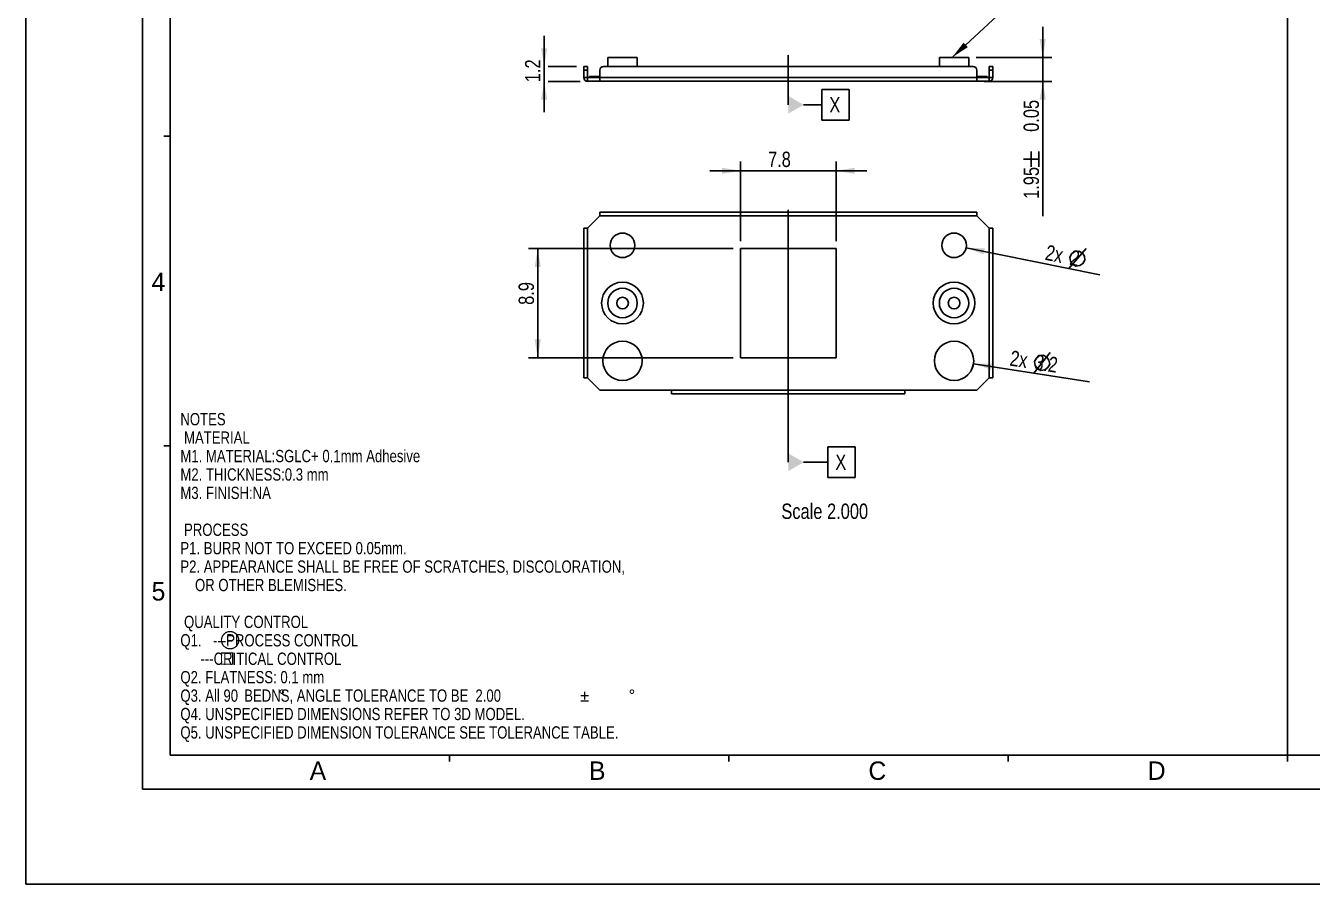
# Model space of a CAD drawing. Header units: millimetres. Extents: x 0 to 420, y 0 to 297.
# Drawn here: x 0 to 209.5, y 0 to 139.8 of the extents above; entities that cross this region are included whole.
import ezdxf
from ezdxf.enums import TextEntityAlignment as Align

# ---------------------------------------------------------------- set-up
doc = ezdxf.new("R2010")
doc.units = ezdxf.units.MM
doc.header["$LTSCALE"] = 23.1
doc.layers.get('0').update_dxf_attribs({"linetype": 'CONTINUOUS'})
doc.layers.add('01__ASM_ALL_DTM_PLN', color=7, linetype='CONTINUOUS')
doc.layers.add('ASSEM_MEM', color=7, linetype='CONTINUOUS')
doc.styles.get("Standard").update_dxf_attribs({"font": 'txt', "width": 0.8})
doc.styles.add('TEXTSTYLE_2', font='txt')
doc.dimstyles.new('DIMSTYLE_1', dxfattribs={"dimtxt": 2.5, "dimasz": 3, "dimexe": 1.5, "dimexo": 1.2, "dimtad": 1, "dimlfac": 0.5, "dimdsep": 46, "dimtxsty": 'STANDARD', "dimblk": '_FILLED', "dimblk1": '_FILLED', "dimblk2": '_FILLED', "dimcen": 0.09, "dimazin": 2, "dimtp": 0.01, "dimtm": 0.01, "dimtfac": 1, "dimtofl": 0, "dimtmove": 0, "dimatfit": 3, "dimldrblk": '_FILLED', "dimfxl": 1, "dimtolj": 1, "dimarcsym": 0})
doc.dimstyles.new('DIMSTYLE_2', dxfattribs={"dimtxt": 2.5, "dimasz": 3, "dimexe": 1.5, "dimexo": 1.2, "dimtad": 1, "dimlfac": 0.5, "dimdsep": 46, "dimtxsty": 'STANDARD', "dimblk": '_FILLED', "dimblk1": '_FILLED', "dimblk2": '_FILLED', "dimcen": 0.09, "dimazin": 2, "dimtol": 1, "dimtp": 0.05, "dimtm": 0.05, "dimtfac": 1, "dimtofl": 0, "dimtmove": 0, "dimatfit": 3, "dimldrblk": '_FILLED', "dimfxl": 1, "dimtolj": 1, "dimarcsym": 0})
doc.dimstyles.new('DIMSTYLE_3', dxfattribs={"dimtxt": 2.5, "dimasz": 3, "dimexe": 1.5, "dimexo": 1.2, "dimtad": 1, "dimlfac": 0.5, "dimdsep": 46, "dimtxsty": 'STANDARD', "dimblk": '_FILLED', "dimblk1": '_FILLED', "dimblk2": '_FILLED', "dimcen": 0.09, "dimazin": 2, "dimtp": 0.01, "dimtm": 0.01, "dimtfac": 1, "dimtofl": 0, "dimtmove": 0, "dimatfit": 1, "dimldrblk": '_FILLED', "dimfxl": 1, "dimtolj": 1, "dimarcsym": 0})
doc.dimstyles.get("Standard").update_dxf_attribs({"dimtxt": 2.5, "dimasz": 3, "dimexe": 1.5, "dimexo": 1.2, "dimtad": 1, "dimdsep": 46, "dimtxsty": 'STANDARD', "dimblk": '_FILLED', "dimblk1": '_FILLED', "dimblk2": '_FILLED', "dimcen": 0.09, "dimazin": 2, "dimtol": 1, "dimtp": 0.01, "dimtm": 0.01, "dimtfac": 1, "dimtofl": 0, "dimtmove": 0, "dimatfit": 3, "dimldrblk": '_FILLED', "dimfxl": 1, "dimtolj": 1, "dimarcsym": 0})

# ---------------------------------------------------------------- blocks, each defined once
blk = doc.blocks.new('_FILLED')
at = {"color": 0, "linetype": 'BYBLOCK'}
blk.add_solid([(0, 0), (-1, 0.167), (-1, -0.167)], dxfattribs=at)
blk = doc.blocks.new('*D2')
at = {"color": 7, "linetype": 'CONTINUOUS'}
for p, q in [((115.2, 103.54), (81.89, 103.54)), ((83.39, 103.54), (83.39, 94.64)), ((83.39, 85.74), (83.39, 94.64)), ((115.2, 85.74), (81.89, 85.74))]:
    blk.add_line(p, q, dxfattribs=at)
at = {"color": 7, "linetype": 'CONTINUOUS', "xscale": 3, "yscale": 3, "zscale": 3}
for p, rotation in [((83.39, 103.54), 90), ((83.39, 85.74), 270)]:
    blk.add_blockref('_FILLED', p, dxfattribs=dict(at, rotation=rotation))
at = {"color": 7, "linetype": 'CONTINUOUS', "insert": (80.27, 96.21), "char_height": 2.5, "width": 6, "attachment_point": 2, "rotation": 90, "line_spacing_factor": 0.9}
blk.add_mtext('8.9', dxfattribs=at)
blk = doc.blocks.new('*D3')
at = {"color": 7, "linetype": 'CONTINUOUS'}
for p, q in [((116.4, 104.74), (116.4, 117.68)), ((132, 104.74), (132, 117.68)), ((116.4, 116.18), (111.4, 116.18)), ((111.4, 116.18), (124.2, 116.18)), ((137, 116.18), (124.2, 116.18)), ((132, 116.18), (137, 116.18))]:
    blk.add_line(p, q, dxfattribs=at)
at = {"color": 7, "linetype": 'CONTINUOUS', "xscale": 3, "yscale": 3, "zscale": 3}
blk.add_blockref('_FILLED', (116.4, 116.18), dxfattribs=at)
at = {"color": 7, "linetype": 'CONTINUOUS', "xscale": 3, "yscale": 3, "zscale": 3, "rotation": 180}
blk.add_blockref('_FILLED', (132, 116.18), dxfattribs=at)
at = {"color": 7, "linetype": 'CONTINUOUS', "insert": (122.75, 119.3), "char_height": 2.5, "width": 6, "attachment_point": 2, "line_spacing_factor": 0.9}
blk.add_mtext('7.8', dxfattribs=at)
blk = doc.blocks.new('*D4')
at = {"color": 7, "linetype": 'CONTINUOUS'}
for p, q in [((165.64, 134.65), (165.64, 139.65)), ((165.64, 139.65), (165.64, 132.7)), ((154.8, 134.65), (167.14, 134.65)), ((165.64, 108.81), (165.64, 132.7)), ((156.1, 130.75), (167.14, 130.75)), ((165.64, 130.75), (165.64, 108.81))]:
    blk.add_line(p, q, dxfattribs=at)
at = {"color": 7, "linetype": 'CONTINUOUS', "xscale": 3, "yscale": 3, "zscale": 3}
for p, rotation in [((165.64, 134.65), 270), ((165.64, 130.75), 90)]:
    blk.add_blockref('_FILLED', p, dxfattribs=dict(at, rotation=rotation))
at = {"color": 7, "linetype": 'CONTINUOUS', "width": 0.8}
for s, p in [('0.05', (165.02, 127.73)), ('1.95', (165.02, 116.81))]:
    blk.add_text(s, height=2.5, rotation=90, dxfattribs=at).set_placement(p, align=Align.RIGHT)
blk = doc.blocks.new('*D25')
at = {"color": 7, "linetype": 'CONTINUOUS'}
for p, q in [((84.44, 133.15), (84.44, 138.15)), ((84.44, 138.15), (84.44, 131.95)), ((89.7, 133.15), (85.07, 133.15)), ((84.44, 125.75), (84.44, 131.95)), ((84.44, 130.75), (84.44, 125.75)), ((90.3, 130.75), (85.07, 130.75))]:
    blk.add_line(p, q, dxfattribs=at)
at = {"color": 7, "linetype": 'CONTINUOUS', "xscale": 3, "yscale": 3, "zscale": 3}
for p, rotation in [((84.44, 133.15), 270), ((84.44, 130.75), 90)]:
    blk.add_blockref('_FILLED', p, dxfattribs=dict(at, rotation=rotation))
at = {"color": 7, "linetype": 'CONTINUOUS', "insert": (81.32, 132.47), "char_height": 2.5, "width": 6, "attachment_point": 2, "rotation": 90, "line_spacing_factor": 0.9}
blk.add_mtext('1.2', dxfattribs=at)
blk = doc.blocks.new('*D27')
at = {"color": 7, "linetype": 'CONTINUOUS'}
blk.add_line((153.16, 103.65), (174.92, 99.25), dxfattribs=at)
at = {"color": 7, "linetype": 'CONTINUOUS', "xscale": 3, "yscale": 3, "zscale": 3, "rotation": 168.5778330901}
blk.add_blockref('_FILLED', (153.16, 103.65), dxfattribs=at)
at = {"color": 7, "linetype": 'CONTINUOUS', "insert": (166.39, 104.16), "char_height": 2.5, "width": 14, "attachment_point": 1, "rotation": 348.5778, "line_spacing_factor": 0.9}
blk.add_mtext('2x{\\ftxt;\\W0.0001;\\H0.0001;\\~}{\\ftxt;\\W1.3333333333;\\H2.5; }{\\ftxt;\\W0.0001;\\H0.0001;\\~}2', dxfattribs=at)
blk = doc.blocks.new('*D28')
at = {"color": 7, "linetype": 'CONTINUOUS'}
blk.add_line((154.36, 84.75), (173.23, 81.82), dxfattribs=at)
at = {"color": 7, "linetype": 'CONTINUOUS', "xscale": 3, "yscale": 3, "zscale": 3, "rotation": 171.1626314204}
blk.add_blockref('_FILLED', (154.36, 84.75), dxfattribs=at)
at = {"color": 7, "linetype": 'CONTINUOUS', "insert": (160.54, 86.95), "char_height": 2.5, "width": 20, "attachment_point": 1, "rotation": 351.1626, "line_spacing_factor": 0.9}
blk.add_mtext('2x{\\ftxt;\\W0.0001;\\H0.0001;\\~}{\\ftxt;\\W1.3333333333;\\H2.5; }{\\ftxt;\\W0.0001;\\H0.0001;\\~}3.2', dxfattribs=at)

msp = doc.modelspace()

# ---------------------------------------------------------------- linework, layer by layer
at = {"color": 7, "linetype": 'CONTINUOUS'}
for p, q in [((0, 0), (0, 297)), ((19, 15.5), (19, 281.5)), ((23.5, 276), (23.5, 21)), ((205.4985, 275.9968), (205.4985, 20.9716)), ((23.5, 121.8), (22.5, 121.8)), ((162.519, 118.0603), (165.019, 118.0603)), ((163.769, 116.8103), (163.769, 119.3102)), ((165.019, 116.8103), (165.019, 119.3102)), ((169.9008, 100.2645), (172.6855, 103.5277)), ((164.2138, 83.2196), (166.8485, 86.605)), ((23.5, 71.4), (22.5, 71.4)), ((396, 21), (23.5, 21)), ((69, 21), (69, 20)), ((114.5, 21), (114.5, 20)), ((160, 21), (160, 20)), ((205.5, 21), (205.5, 20)), ((401, 15.5), (19, 15.5)), ((0, 0), (420, 0))]:
    msp.add_line(p, q, dxfattribs=at)
for points in [[(170.0679, 102.1436), (170.3959, 102.715), (170.8868, 103.0409), (171.5407, 103.1213), (172.112, 102.7933), (172.4379, 102.3024), (172.5184, 101.6485), (172.1904, 101.0772), (171.6995, 100.7513), (171.0456, 100.6708), (170.4742, 100.9988), (170.1483, 101.4897), (170.0679, 102.1436)], [(164.296, 85.1043), (164.5978, 85.6899), (165.0736, 86.0376), (165.7232, 86.1475), (166.3087, 85.8456), (166.6564, 85.3698), (166.7663, 84.7203), (166.4644, 84.1347), (165.9887, 83.787), (165.3391, 83.6771), (164.7535, 83.979), (164.4058, 84.4547), (164.296, 85.1043)]]:
    msp.add_lwpolyline(points, dxfattribs=at)
msp.add_arc((151.1969, 85.2434), 3.2, 330.606586, 360, dxfattribs=at)
for points in [[(31.9971, 39.9174), (31.7781, 39.8444), (31.7927, 39.9466)], [(31.7781, 39.7422), (31.7781, 39.8444), (31.9971, 39.9174)], [(31.7781, 39.7422), (31.9971, 39.9174), (31.9825, 39.7422)], [(31.7927, 39.9466), (31.8073, 40.0488), (32.0263, 40.078)], [(31.7927, 39.9466), (32.0263, 40.078), (31.9971, 39.9174)], [(32.0263, 40.078), (31.8073, 40.0488), (31.8365, 40.1364)], [(31.8365, 40.1364), (31.8657, 40.224), (32.0846, 40.2386)], [(31.8365, 40.1364), (32.0846, 40.2386), (32.0263, 40.078)], [(32.0846, 40.2386), (31.8657, 40.224), (31.8949, 40.3262)], [(32.1576, 40.3992), (31.8949, 40.3262), (31.9387, 40.4138)], [(31.8949, 40.3262), (32.1576, 40.3992), (32.0846, 40.2386)], [(31.9387, 40.4138), (31.9825, 40.5014), (32.2598, 40.5452)], [(31.9387, 40.4138), (32.2598, 40.5452), (32.1576, 40.3992)], [(32.362, 40.6619), (32.2598, 40.5452), (31.9825, 40.5014)], [(32.362, 40.6619), (31.9825, 40.5014), (32.0992, 40.6619)], [(32.4934, 40.7787), (32.0992, 40.6619), (32.2306, 40.8079)], [(32.0992, 40.6619), (32.4934, 40.7787), (32.362, 40.6619)], [(32.6394, 40.8663), (32.2306, 40.8079), (32.3766, 40.9393)], [(32.2306, 40.8079), (32.6394, 40.8663), (32.4934, 40.7787)], [(33.1211, 41.0415), (32.3766, 40.9393), (32.5372, 41.0561)], [(33.1211, 41.0415), (32.946, 41.0123), (32.3766, 40.9393)], [(32.946, 41.0123), (32.7854, 40.9539), (32.3766, 40.9393)], [(32.3766, 40.9393), (32.7854, 40.9539), (32.6394, 40.8663)], [(33.9533, 41.0999), (32.5372, 41.0561), (32.6248, 41.0999)], [(33.2963, 41.0561), (32.5372, 41.0561), (33.9533, 41.0999)], [(32.5372, 41.0561), (33.2963, 41.0561), (33.1211, 41.0415)], [(33.8657, 41.1437), (32.6248, 41.0999), (32.7124, 41.1437)], [(32.6248, 41.0999), (33.8657, 41.1437), (33.9533, 41.0999)], [(33.7781, 41.1729), (32.7124, 41.1437), (32.8, 41.1729)], [(32.7124, 41.1437), (33.7781, 41.1729), (33.8657, 41.1437)], [(32.7708, 40.5598), (33.3839, 40.5598), (32.9898, 40.37)], [(32.9898, 40.37), (32.7708, 38.9393), (32.7708, 40.5598)], [(32.9898, 40.37), (32.9898, 39.786), (32.7708, 38.9393)], [(33.6905, 41.2021), (32.8, 41.1729), (32.9022, 41.2021)], [(32.8, 41.1729), (33.6905, 41.2021), (33.7781, 41.1729)], [(33.5883, 41.2313), (32.9022, 41.2021), (32.9898, 41.2313)], [(32.9022, 41.2021), (33.5883, 41.2313), (33.6905, 41.2021)], [(33.3985, 41.2459), (33.4861, 41.2459), (32.9898, 41.2313)], [(33.1941, 41.2459), (33.3985, 41.2459), (32.9898, 41.2313)], [(33.1941, 41.2459), (32.9898, 41.2313), (33.0919, 41.2459)], [(32.9898, 41.2313), (33.4861, 41.2459), (33.5883, 41.2313)], [(33.3839, 40.5598), (33.4861, 40.5452), (32.9898, 40.37)], [(33.5737, 40.5452), (33.6467, 40.5306), (32.9898, 40.37)], [(33.4861, 40.5452), (33.5737, 40.5452), (32.9898, 40.37)], [(33.6467, 40.5306), (33.7197, 40.516), (32.9898, 40.37)], [(33.7197, 40.516), (33.7781, 40.4868), (32.9898, 40.37)], [(33.7781, 40.4868), (33.8511, 40.443), (32.9898, 40.37)], [(33.3985, 40.37), (32.9898, 40.37), (33.8511, 40.443)], [(33.1941, 41.2459), (33.2963, 41.2605), (33.3985, 41.2459)], [(33.2963, 41.0561), (33.9533, 41.0999), (34.0409, 41.0561)], [(34.0409, 41.0561), (33.4715, 41.0415), (33.2963, 41.0561)], [(33.4715, 40.37), (33.3985, 40.37), (33.8511, 40.443)], [(33.6321, 41.0123), (33.4715, 41.0415), (34.0409, 41.0561)], [(33.4715, 40.37), (33.8511, 40.443), (33.9095, 40.37)], [(33.9095, 40.37), (33.5299, 40.3554), (33.4715, 40.37)], [(33.5007, 39.786), (33.5737, 39.8006), (33.9387, 39.8152)], [(33.5007, 39.786), (33.9387, 39.8152), (33.8803, 39.7422)], [(33.6175, 40.3408), (33.5299, 40.3554), (33.9095, 40.37)], [(33.9387, 39.8152), (33.5737, 39.8006), (33.6321, 39.8152)], [(33.6613, 40.3262), (33.6175, 40.3408), (33.9095, 40.37)], [(33.7927, 40.9539), (33.6321, 41.0123), (34.0409, 41.0561)], [(33.6321, 39.8152), (33.6905, 39.859), (33.9679, 39.9028)], [(33.6321, 39.8152), (33.9679, 39.9028), (33.9387, 39.8152)], [(33.6905, 40.297), (33.6613, 40.3262), (33.9095, 40.37)], [(33.6905, 40.297), (33.9095, 40.37), (33.9679, 40.297)], [(33.9679, 40.297), (33.7343, 40.2532), (33.6905, 40.297)], [(33.6905, 39.859), (33.7343, 39.8882), (33.9679, 39.9028)], [(33.7635, 40.1948), (33.7343, 40.2532), (33.9679, 40.297)], [(33.9679, 39.9028), (33.7343, 39.8882), (33.7635, 39.9466)], [(33.7635, 40.1948), (33.9679, 40.297), (33.9971, 40.1948)], [(33.9971, 40.1948), (33.7781, 40.151), (33.7635, 40.1948)], [(33.9971, 39.9904), (33.7635, 39.9466), (33.7781, 40.0196)], [(33.7635, 39.9466), (33.9971, 39.9904), (33.9679, 39.9028)], [(33.7781, 40.0926), (33.7781, 40.151), (33.9971, 40.1948)], [(33.7781, 40.0926), (33.9971, 40.1948), (33.9971, 40.0926)], [(33.9971, 40.0926), (33.7781, 40.0196), (33.7781, 40.0926)], [(33.7781, 40.0196), (33.9971, 40.0926), (33.9971, 39.9904)], [(33.7927, 40.9539), (34.0409, 41.0561), (34.216, 40.9393)], [(34.216, 40.9393), (33.9387, 40.8663), (33.7927, 40.9539)], [(33.9387, 40.8663), (34.216, 40.9393), (34.362, 40.8079)], [(34.362, 40.8079), (34.0846, 40.7787), (33.9387, 40.8663)], [(34.216, 40.6619), (34.0846, 40.7787), (34.362, 40.8079)], [(34.216, 40.6619), (34.362, 40.8079), (34.4788, 40.6619)], [(34.4788, 40.6619), (34.3182, 40.5452), (34.216, 40.6619)], [(34.3182, 40.5452), (34.4788, 40.6619), (34.5956, 40.5014)], [(34.5956, 40.5014), (34.4204, 40.3992), (34.3182, 40.5452)], [(34.5956, 40.5014), (34.6394, 40.4138), (34.4204, 40.3992)], [(34.4204, 40.3992), (34.6394, 40.4138), (34.6832, 40.3262)], [(34.6832, 40.3262), (34.4934, 40.2386), (34.4204, 40.3992)], [(34.4934, 40.2386), (34.6832, 40.3262), (34.727, 40.224)], [(34.727, 40.224), (34.5518, 40.078), (34.4934, 40.2386)], [(34.727, 40.224), (34.7562, 40.1364), (34.5518, 40.078)], [(34.5518, 40.078), (34.7562, 40.1364), (34.7708, 40.0488)], [(34.7708, 40.0488), (34.581, 39.9174), (34.5518, 40.078)], [(34.7708, 40.0488), (34.7854, 39.9466), (34.581, 39.9174)], [(34.581, 39.9174), (34.7854, 39.9466), (34.8, 39.8444)], [(34.8, 39.8444), (34.5956, 39.7422), (34.581, 39.9174)], [(34.5956, 39.7422), (34.8, 39.8444), (34.8, 39.7422)], [(31.9825, 39.7422), (31.7927, 39.5379), (31.7781, 39.7422)], [(31.7781, 37.7495), (33.7927, 37.7495), (31.9825, 37.5452)], [(31.9825, 37.5452), (31.7781, 35.7349), (31.7781, 37.7495)], [(31.9825, 39.7422), (31.9971, 39.5671), (31.7927, 39.5379)], [(31.7927, 39.5379), (31.9971, 39.5671), (32.0263, 39.4065)], [(32.0263, 39.4065), (31.8365, 39.3481), (31.7927, 39.5379)], [(31.8365, 39.3481), (32.0263, 39.4065), (32.0846, 39.2459)], [(32.0846, 39.2459), (31.8949, 39.1583), (31.8365, 39.3481)], [(31.8949, 39.1583), (32.0846, 39.2459), (32.1576, 39.0853)], [(32.1576, 39.0853), (31.9825, 38.9831), (31.8949, 39.1583)], [(31.9825, 38.9831), (32.1576, 39.0853), (32.2598, 38.9393)], [(32.2598, 38.9393), (32.0992, 38.8225), (31.9825, 38.9831)], [(33.5883, 37.5452), (31.9825, 37.5452), (33.7927, 37.7495)], [(32.0992, 38.8225), (32.2598, 38.9393), (32.362, 38.8225)], [(32.362, 38.8225), (32.2306, 38.6911), (32.0992, 38.8225)], [(32.362, 38.8225), (32.4934, 38.7203), (32.2306, 38.6911)], [(32.2306, 38.6911), (32.4934, 38.7203), (32.6394, 38.6181)], [(32.6394, 38.6181), (32.3766, 38.5598), (32.2306, 38.6911)], [(32.3766, 38.5598), (32.6394, 38.6181), (32.7854, 38.5452)], [(32.7854, 38.5452), (32.5372, 38.443), (32.3766, 38.5598)], [(32.7854, 38.5452), (32.946, 38.4868), (32.5372, 38.443)], [(32.946, 38.4868), (33.1211, 38.4576), (32.5372, 38.443)], [(32.5372, 38.443), (33.1211, 38.4576), (33.2963, 38.443)], [(33.2963, 38.443), (32.6248, 38.3992), (32.5372, 38.443)], [(33.2963, 38.443), (34.0409, 38.443), (32.6248, 38.3992)], [(32.6248, 38.3992), (34.0409, 38.443), (33.9533, 38.3992)], [(33.9533, 38.3992), (32.7124, 38.3554), (32.6248, 38.3992)], [(32.7124, 38.3554), (33.9533, 38.3992), (33.8657, 38.3554)], [(33.8657, 38.3554), (32.8, 38.3262), (32.7124, 38.3554)], [(32.9898, 39.786), (32.9898, 39.5962), (32.7708, 38.9393)], [(32.7708, 38.9393), (32.9898, 39.5962), (32.9898, 38.9393)], [(32.8, 38.3262), (33.8657, 38.3554), (33.7781, 38.3262)], [(33.7781, 38.3262), (32.9022, 38.297), (32.8, 38.3262)], [(32.9022, 38.297), (33.7781, 38.3262), (33.6905, 38.297)], [(33.6905, 38.297), (32.9898, 38.2678), (32.9022, 38.297)], [(33.5007, 39.786), (33.8803, 39.7422), (32.9898, 39.5962)], [(33.3985, 39.786), (33.5007, 39.786), (32.9898, 39.5962)], [(32.9898, 39.786), (33.3985, 39.786), (32.9898, 39.5962)], [(33.8803, 39.7422), (33.8365, 39.6984), (32.9898, 39.5962)], [(33.8365, 39.6984), (33.7927, 39.6692), (32.9898, 39.5962)], [(33.7927, 39.6692), (33.7343, 39.64), (32.9898, 39.5962)], [(33.7343, 39.64), (33.6759, 39.6254), (32.9898, 39.5962)], [(33.6759, 39.6254), (33.6175, 39.6108), (32.9898, 39.5962)], [(33.3985, 39.5962), (32.9898, 39.5962), (33.6175, 39.6108)], [(32.9898, 38.2678), (33.6905, 38.297), (33.5883, 38.2678)], [(33.5883, 38.2678), (33.0919, 38.2532), (32.9898, 38.2678)], [(33.1941, 38.2532), (33.0919, 38.2532), (33.5883, 38.2678)], [(33.3985, 38.2532), (33.1941, 38.2532), (33.5883, 38.2678)], [(33.3985, 38.2532), (33.2963, 38.2386), (33.1941, 38.2532)], [(34.0409, 38.443), (33.2963, 38.443), (33.4715, 38.4576)], [(33.4861, 39.5962), (33.3985, 39.5962), (33.6175, 39.6108)], [(33.3985, 38.2532), (33.5883, 38.2678), (33.4861, 38.2532)], [(33.4715, 38.4576), (33.6321, 38.4868), (34.216, 38.5598)], [(33.4715, 38.4576), (34.216, 38.5598), (34.0409, 38.443)], [(33.4861, 39.5962), (33.6175, 39.6108), (33.5591, 39.5962)], [(33.5883, 35.9247), (33.5883, 37.5452), (33.7927, 37.7495)], [(33.5883, 35.9247), (33.7927, 37.7495), (33.7927, 35.7349)], [(33.6321, 38.4868), (33.7927, 38.5452), (34.216, 38.5598)], [(34.216, 38.5598), (33.7927, 38.5452), (33.9387, 38.6181)], [(34.362, 38.6911), (33.9387, 38.6181), (34.0846, 38.7203)], [(33.9387, 38.6181), (34.362, 38.6911), (34.216, 38.5598)], [(34.4788, 38.8225), (34.0846, 38.7203), (34.216, 38.8225)], [(34.0846, 38.7203), (34.4788, 38.8225), (34.362, 38.6911)], [(34.216, 38.8225), (34.3182, 38.9393), (34.5956, 38.9831)], [(34.216, 38.8225), (34.5956, 38.9831), (34.4788, 38.8225)], [(34.6394, 39.0707), (34.3182, 38.9393), (34.4204, 39.0853)], [(34.6394, 39.0707), (34.5956, 38.9831), (34.3182, 38.9393)], [(34.6832, 39.1583), (34.4204, 39.0853), (34.4934, 39.2459)], [(34.4204, 39.0853), (34.6832, 39.1583), (34.6394, 39.0707)], [(34.7562, 39.3481), (34.4934, 39.2459), (34.5518, 39.4065)], [(34.7562, 39.3481), (34.727, 39.2605), (34.4934, 39.2459)], [(34.4934, 39.2459), (34.727, 39.2605), (34.6832, 39.1583)], [(34.7854, 39.5379), (34.5518, 39.4065), (34.581, 39.5671)], [(34.7854, 39.5379), (34.7708, 39.4503), (34.5518, 39.4065)], [(34.5518, 39.4065), (34.7708, 39.4503), (34.7562, 39.3481)], [(34.8, 39.7422), (34.8, 39.64), (34.581, 39.5671)], [(34.8, 39.7422), (34.581, 39.5671), (34.5956, 39.7422)], [(34.581, 39.5671), (34.8, 39.64), (34.7854, 39.5379)], [(31.9825, 37.5452), (31.9825, 35.9247), (31.7781, 35.7349)], [(31.9825, 35.9247), (33.5883, 35.9247), (31.7781, 35.7349)], [(33.7927, 35.7349), (31.7781, 35.7349), (33.5883, 35.9247)], [(41.5095, 31.4138), (41.3489, 31.3554), (41.3635, 31.4576)], [(41.6117, 31.5452), (41.5679, 31.516), (41.3635, 31.4576)], [(41.6117, 31.5452), (41.3635, 31.4576), (41.4073, 31.5452)], [(41.5679, 31.516), (41.5241, 31.4722), (41.3635, 31.4576)], [(41.3635, 31.4576), (41.5241, 31.4722), (41.5095, 31.4138)], [(41.7284, 31.5889), (41.4073, 31.5452), (41.4657, 31.6181)], [(41.7284, 31.5889), (41.67, 31.5744), (41.4073, 31.5452)], [(41.4073, 31.5452), (41.67, 31.5744), (41.6117, 31.5452)], [(41.9182, 31.6765), (41.4657, 31.6181), (41.5387, 31.6765)], [(41.4657, 31.6181), (41.9182, 31.6765), (41.9912, 31.6181)], [(41.4657, 31.6181), (41.9912, 31.6181), (41.7284, 31.5889)], [(41.816, 31.7203), (41.5387, 31.6765), (41.6263, 31.7203)], [(41.5387, 31.6765), (41.816, 31.7203), (41.9182, 31.6765)], [(41.6263, 31.7203), (41.7284, 31.7349), (41.816, 31.7203)], [(41.7868, 31.5744), (41.7284, 31.5889), (41.9912, 31.6181)], [(41.8306, 31.5452), (41.7868, 31.5744), (41.9912, 31.6181)], [(41.8306, 31.5452), (41.9912, 31.6181), (42.0496, 31.5452)], [(42.0496, 31.5452), (41.889, 31.516), (41.8306, 31.5452)], [(41.9182, 31.4722), (41.889, 31.516), (42.0496, 31.5452)], [(41.9182, 31.4722), (42.0496, 31.5452), (42.0788, 31.4576)], [(42.0788, 31.4576), (41.9474, 31.4138), (41.9182, 31.4722)], [(41.9474, 31.3554), (41.9474, 31.4138), (42.0788, 31.4576)], [(41.9474, 31.3554), (42.0788, 31.4576), (42.0934, 31.3554)], [(98.5175, 31.4138), (98.3569, 31.3554), (98.3715, 31.4576)], [(98.6197, 31.5452), (98.5759, 31.516), (98.3715, 31.4576)], [(98.6197, 31.5452), (98.3715, 31.4576), (98.4153, 31.5452)], [(98.5759, 31.516), (98.5321, 31.4722), (98.3715, 31.4576)], [(98.3715, 31.4576), (98.5321, 31.4722), (98.5175, 31.4138)], [(98.7365, 31.5889), (98.4153, 31.5452), (98.4737, 31.6181)], [(98.7365, 31.5889), (98.6781, 31.5744), (98.4153, 31.5452)], [(98.4153, 31.5452), (98.6781, 31.5744), (98.6197, 31.5452)], [(98.9263, 31.6765), (98.4737, 31.6181), (98.5467, 31.6765)], [(98.4737, 31.6181), (98.9263, 31.6765), (98.9993, 31.6181)], [(98.4737, 31.6181), (98.9993, 31.6181), (98.7365, 31.5889)], [(98.8241, 31.7203), (98.5467, 31.6765), (98.6343, 31.7203)], [(98.5467, 31.6765), (98.8241, 31.7203), (98.9263, 31.6765)], [(98.6343, 31.7203), (98.7365, 31.7349), (98.8241, 31.7203)], [(98.7949, 31.5744), (98.7365, 31.5889), (98.9993, 31.6181)], [(98.8387, 31.5452), (98.7949, 31.5744), (98.9993, 31.6181)], [(98.8387, 31.5452), (98.9993, 31.6181), (99.0577, 31.5452)], [(99.0577, 31.5452), (98.8971, 31.516), (98.8387, 31.5452)], [(98.9263, 31.4722), (98.8971, 31.516), (99.0577, 31.5452)], [(98.9263, 31.4722), (99.0577, 31.5452), (99.0869, 31.4576)], [(99.0869, 31.4576), (98.9555, 31.4138), (98.9263, 31.4722)], [(98.9555, 31.3554), (98.9555, 31.4138), (99.0869, 31.4576)], [(98.9555, 31.3554), (99.0869, 31.4576), (99.1015, 31.3554)], [(41.3489, 31.3554), (41.5095, 31.4138), (41.4949, 31.3554)], [(41.4949, 31.3554), (41.3635, 31.2532), (41.3489, 31.3554)], [(41.4949, 31.3554), (41.5095, 31.297), (41.3635, 31.2532)], [(41.3635, 31.2532), (41.5095, 31.297), (41.5241, 31.2386)], [(41.5241, 31.2386), (41.4073, 31.1656), (41.3635, 31.2532)], [(41.5241, 31.2386), (41.5679, 31.1948), (41.4073, 31.1656)], [(41.4073, 31.1656), (41.5679, 31.1948), (41.6117, 31.1656)], [(41.6117, 31.1656), (41.4657, 31.0926), (41.4073, 31.1656)], [(41.6117, 31.1656), (41.67, 31.1364), (41.4657, 31.0926)], [(41.4657, 31.0926), (41.7868, 31.1364), (42.0496, 31.1656)], [(41.4657, 31.0926), (42.0496, 31.1656), (41.9912, 31.0926)], [(41.7284, 31.1364), (41.7868, 31.1364), (41.4657, 31.0926)], [(41.67, 31.1364), (41.7284, 31.1364), (41.4657, 31.0926)], [(41.9912, 31.0926), (41.5387, 31.0342), (41.4657, 31.0926)], [(41.5387, 31.0342), (41.9912, 31.0926), (41.9036, 31.0342)], [(41.9036, 31.0342), (41.6263, 30.9904), (41.5387, 31.0342)], [(41.7284, 30.9904), (41.6263, 30.9904), (41.9036, 31.0342)], [(41.7284, 30.9904), (41.9036, 31.0342), (41.816, 30.9904)], [(42.0496, 31.1656), (41.7868, 31.1364), (41.8306, 31.1656)], [(41.8306, 31.1656), (41.889, 31.1948), (42.0788, 31.2532)], [(41.8306, 31.1656), (42.0788, 31.2532), (42.0496, 31.1656)], [(41.889, 31.1948), (41.9182, 31.2386), (42.0788, 31.2532)], [(42.0788, 31.2532), (41.9182, 31.2386), (41.9474, 31.297)], [(42.0934, 31.3554), (41.9474, 31.297), (41.9474, 31.3554)], [(41.9474, 31.297), (42.0934, 31.3554), (42.0788, 31.2532)], [(91.1485, 30.8444), (91.6887, 30.8444), (90.3894, 30.6108)], [(90.9149, 30.8444), (91.1485, 30.8444), (90.3894, 30.6108)], [(90.9149, 30.8444), (90.3894, 30.6108), (90.3894, 30.8444)], [(90.9149, 30.6108), (90.3894, 30.6108), (91.6887, 30.8444)], [(91.6887, 29.9539), (90.3894, 29.7349), (90.3894, 29.9539)], [(90.3894, 29.7349), (91.6887, 29.9539), (91.6887, 29.7349)], [(91.1485, 31.3846), (90.9149, 30.8444), (90.9149, 31.3846)], [(90.9149, 30.8444), (91.1485, 31.3846), (91.1485, 30.8444)], [(91.1485, 30.6108), (90.9149, 30.6108), (91.6887, 30.8444)], [(91.1485, 30.6108), (90.9149, 30.0853), (90.9149, 30.6108)], [(90.9149, 30.0853), (91.1485, 30.6108), (91.1485, 30.0853)], [(91.1485, 30.6108), (91.6887, 30.8444), (91.6887, 30.6108)], [(98.3569, 31.3554), (98.5175, 31.4138), (98.5029, 31.3554)], [(98.5029, 31.3554), (98.3715, 31.2532), (98.3569, 31.3554)], [(98.5029, 31.3554), (98.5175, 31.297), (98.3715, 31.2532)], [(98.3715, 31.2532), (98.5175, 31.297), (98.5321, 31.2386)], [(98.5321, 31.2386), (98.4153, 31.1656), (98.3715, 31.2532)], [(98.5321, 31.2386), (98.5759, 31.1948), (98.4153, 31.1656)], [(98.4153, 31.1656), (98.5759, 31.1948), (98.6197, 31.1656)], [(98.6197, 31.1656), (98.4737, 31.0926), (98.4153, 31.1656)], [(98.6197, 31.1656), (98.6781, 31.1364), (98.4737, 31.0926)], [(98.4737, 31.0926), (98.7949, 31.1364), (99.0577, 31.1656)], [(98.4737, 31.0926), (99.0577, 31.1656), (98.9993, 31.0926)], [(98.7365, 31.1364), (98.7949, 31.1364), (98.4737, 31.0926)], [(98.6781, 31.1364), (98.7365, 31.1364), (98.4737, 31.0926)], [(98.9993, 31.0926), (98.5467, 31.0342), (98.4737, 31.0926)], [(98.5467, 31.0342), (98.9993, 31.0926), (98.9117, 31.0342)], [(98.9117, 31.0342), (98.6343, 30.9904), (98.5467, 31.0342)], [(98.7365, 30.9904), (98.6343, 30.9904), (98.9117, 31.0342)], [(98.7365, 30.9904), (98.9117, 31.0342), (98.8241, 30.9904)], [(99.0577, 31.1656), (98.7949, 31.1364), (98.8387, 31.1656)], [(98.8387, 31.1656), (98.8971, 31.1948), (99.0869, 31.2532)], [(98.8387, 31.1656), (99.0869, 31.2532), (99.0577, 31.1656)], [(98.8971, 31.1948), (98.9263, 31.2386), (99.0869, 31.2532)], [(99.0869, 31.2532), (98.9263, 31.2386), (98.9555, 31.297)], [(99.1015, 31.3554), (98.9555, 31.297), (98.9555, 31.3554)], [(98.9555, 31.297), (99.1015, 31.3554), (99.0869, 31.2532)]]:
    msp.add_solid(points, dxfattribs=at)
at = {"layer": '01__ASM_ALL_DTM_PLN', "color": 7, "linetype": 'CONTINUOUS'}
for p, q in [((124.1969, 135.0172), (124.1969, 126.9305)), ((129.6338, 129.4305), (134.1338, 129.4305)), ((129.6338, 124.4305), (129.6338, 129.4305)), ((134.1338, 129.4305), (134.1338, 124.4305)), ((126.6969, 126.9305), (129.6338, 126.9305)), ((134.1338, 124.4305), (129.6338, 124.4305)), ((124.1969, 109.8083), (124.1969, 68.7219)), ((130.6115, 71.2219), (135.1115, 71.2219)), ((130.6115, 66.2219), (130.6115, 71.2219)), ((135.1115, 71.2219), (135.1115, 66.2219)), ((126.6969, 68.7219), (130.6115, 68.7219)), ((135.1115, 66.2219), (130.6115, 66.2219))]:
    msp.add_line(p, q, dxfattribs=at)
for points in [[(124.1969, 125.4871), (124.1969, 128.3739), (126.6969, 126.9305)], [(124.1969, 67.2786), (124.1969, 70.1653), (126.6969, 68.7219)]]:
    msp.add_solid(points, dxfattribs=at)
at = {"layer": 'ASSEM_MEM', "color": 7, "linetype": 'CONTINUOUS'}
for p, q in [((94.7969, 134.6523), (94.7969, 133.1523)), ((94.7969, 134.6523), (99.5969, 134.6523)), ((99.5969, 134.6523), (99.5969, 133.1523)), ((148.7969, 134.6523), (153.5969, 134.6523)), ((148.7969, 134.6523), (148.7969, 133.1523)), ((153.5969, 134.6523), (153.5969, 133.1523)), ((90.8969, 131.3523), (90.8969, 133.1523)), ((91.4969, 133.1523), (90.8969, 133.1523)), ((91.4969, 132.5523), (90.8969, 132.5523)), ((91.4969, 131.3523), (91.4969, 133.1523)), ((93.4969, 132.5523), (93.4969, 130.7523)), ((154.2969, 133.1523), (94.0969, 133.1523)), ((154.8969, 130.7523), (154.8969, 132.5523)), ((156.8969, 133.1523), (157.4969, 133.1523)), ((156.8969, 131.3523), (156.8969, 133.1523)), ((156.8969, 132.5523), (157.4969, 132.5523)), ((157.4969, 133.1523), (157.4969, 131.3523)), ((90.8969, 131.3523), (91.4969, 131.3523)), ((91.4969, 131.3523), (91.4969, 130.7523)), ((91.4969, 131.3523), (93.4969, 131.3523)), ((91.4969, 130.7523), (156.8969, 130.7523)), ((91.7969, 131.3523), (91.7969, 131.5523)), ((91.7969, 131.5523), (93.4969, 131.5523)), ((93.4969, 131.3523), (154.8969, 131.3523)), ((154.8969, 131.5523), (156.5969, 131.5523)), ((154.8969, 131.3523), (156.8969, 131.3523)), ((156.5969, 131.3523), (156.5969, 131.5523)), ((157.4969, 131.3523), (156.8969, 131.3523)), ((156.8969, 131.3523), (156.8969, 130.7523)), ((93.4969, 109.4434), (93.4969, 108.8434)), ((93.4969, 109.4434), (154.8969, 109.4434)), ((154.8969, 109.4434), (154.8969, 108.8434)), ((93.4969, 108.8434), (91.4969, 106.8434)), ((93.4969, 108.8434), (154.8969, 108.8434)), ((156.8969, 106.8434), (154.8969, 108.8434)), ((90.8969, 82.4434), (90.8969, 106.8434)), ((90.8969, 106.8434), (91.4969, 106.8434)), ((91.4969, 82.4434), (91.4969, 106.8434)), ((157.4969, 106.8434), (156.8969, 106.8434)), ((156.8969, 106.8434), (156.8969, 82.4434)), ((157.4969, 106.8434), (157.4969, 82.4434)), ((116.3969, 103.5434), (116.3969, 85.7434)), ((131.9969, 103.5434), (116.3969, 103.5434)), ((131.9969, 85.7434), (131.9969, 103.5434)), ((116.3969, 85.7434), (131.9969, 85.7434)), ((90.8969, 82.4434), (91.4969, 82.4434)), ((91.4969, 82.4434), (93.4969, 80.4434)), ((154.8969, 80.4434), (156.8969, 82.4434)), ((157.4969, 82.4434), (156.8969, 82.4434)), ((154.8969, 80.4434), (93.4969, 80.4434)), ((105.1969, 79.8434), (105.1969, 80.4434)), ((143.1969, 79.8434), (105.1969, 79.8434)), ((143.1969, 79.8434), (143.1969, 80.4434))]:
    msp.add_line(p, q, dxfattribs=at)
for centre, radius in [((97.1969, 104.0434), 2), ((151.1969, 104.0434), 2), ((97.1969, 94.6434), 3.4), ((97.1969, 94.6434), 2.4), ((151.1969, 94.6434), 3.4), ((151.1969, 94.6434), 2.4), ((97.1969, 94.6434), 0.95), ((151.1969, 94.6434), 0.95), ((97.1969, 85.2434), 3.2), ((151.1969, 85.2434), 3.2)]:
    msp.add_circle(centre, radius, dxfattribs=at)
for centre, start, end in [((94.0969, 132.5523), 90, 180), ((154.2969, 132.5523), 0, 90), ((91.4969, 131.3523), 180, 270), ((156.8969, 131.3523), 270, 360)]:
    msp.add_arc(centre, 0.6, start, end, dxfattribs=at)

# ---------------------------------------------------------------- texts
at = {"color": 7, "linetype": 'CONTINUOUS', "char_height": 3, "width": 3, "attachment_point": 1, "line_spacing_factor": 0.9, "style": 'TEXTSTYLE_2'}
for s, insert in [('4', (20.5, 99.6)), ('5', (20.5, 49.2)), ('A', (46.25, 20)), ('B', (91.75, 20)), ('C', (137.25, 20)), ('D', (182.75, 20))]:
    msp.add_mtext(s, dxfattribs=dict(at, insert=insert))
at = {"color": 7, "linetype": 'CONTINUOUS', "line_spacing_factor": 0.9}
for s, insert, char_height, width, attachment_point in [('NOTES\\P MATERIAL\\PM1. MATERIAL:SGLC+ 0.1mm Adhesive \\PM2. THICKNESS:0.3 mm\\PM3. FINISH:NA\\P \\P PROCESS\\PP1. BURR NOT TO EXCEED 0.05mm.\\PP2. APPEARANCE SHALL BE FREE OF SCRATCHES, DISCOLORATION,\\P    OR OTHER BLEMISHES.\\P \\P QUALITY CONTROL\\PQ1. {\\ftxt;\\W0.0001;\\H0.0001;\\~}{\\ftxt;\\W1.7106227106;\\H2.0; }{\\ftxt;\\W0.0001;\\H0.0001;\\~}---PROCESS CONTROL\\P    {\\ftxt;\\W0.0001;\\H0.0001;\\~}{\\ftxt;\\W1.2087912088;\\H2.0; }{\\ftxt;\\W0.0001;\\H0.0001;\\~}---CRITICAL CONTROL\\PQ2. FLATNESS: 0.1 mm\\PQ3. All 90{\\ftxt;\\W0.0001;\\H0.0001;\\~}{\\ftxt;\\W0.5494505495;\\H2.0; }{\\ftxt;\\W0.0001;\\H0.0001;\\~} BEDNS, ANGLE TOLERANCE TO BE {\\ftxt;\\W0.0001;\\H0.0001;\\~}{\\ftxt;\\W0.7545787546;\\H2.0; }{\\ftxt;\\W0.0001;\\H0.0001;\\~}2.00{\\ftxt;\\W0.0001;\\H0.0001;\\~}{\\ftxt;\\W0.5494505495;\\H2.0; }{\\ftxt;\\W0.0001;\\H0.0001;\\~}\\PQ4. UNSPECIFIED DIMENSIONS REFER TO 3D MODEL.\\PQ5. UNSPECIFIED DIMENSION TOLERANCE SEE TOLERANCE TABLE.\\P\\H1.5; ', (25.1883, 76.7349), 2, 136.8, 1), ('Scale 2.000', (137.1961, 61.9895), 2.5, 22, 3)]:
    msp.add_mtext(s, dxfattribs=dict(at, insert=insert, char_height=char_height, width=width, attachment_point=attachment_point))
at = {"layer": '01__ASM_ALL_DTM_PLN', "color": 7, "linetype": 'CONTINUOUS', "char_height": 2.5, "width": 2, "attachment_point": 1, "line_spacing_factor": 0.9}
for insert in [(130.8838, 128.1805), (131.8615, 69.9719)]:
    msp.add_mtext('X', dxfattribs=dict(at, insert=insert))

# ---------------------------------------------------------------- dimensions: what is measured, and where the dimension line sits
at = {"color": 7, "linetype": 'CONTINUOUS'}
for base, p1, p2, angle, dimstyle, picture, middle in [((165.644, 130.7523), (153.5969, 134.6523), (154.8969, 130.7523), 270, 'DIMSTYLE_2', '*D4', (165.644, 118.2686)), ((84.4402, 130.7523), (90.8969, 133.1523), (91.4969, 130.7523), 270, 'DIMSTYLE_1', '*D25', (84.4402, 132.7204)), ((116.3969, 116.177), (131.9969, 103.5434), (116.3969, 103.5434), 180, 'DIMSTYLE_1', '*D3', (122.811, 116.177)), ((83.3938, 85.7434), (116.3969, 103.5434), (116.3969, 85.7434), 270, 'DIMSTYLE_1', '*D2', (83.3938, 96.1435))]:
    dim = msp.add_linear_dim(base=base, p1=p1, p2=p2, angle=angle, dimstyle=dimstyle, dxfattribs=at)
    dim.commit()
    dim.dimension.update_dxf_attribs({"geometry": picture, "text_midpoint": middle, "dimtype": 160})
for p1, p2, picture, middle in [((153.1572, 103.6473), (149.2365, 104.4395), '*D27', (170.7213, 102.0116)), ((154.3589, 84.7518), (148.0348, 85.735), '*D28', (166.931, 84.6947))]:
    dim = msp.add_diameter_dim_2p(p1=p1, p2=p2, text='2x%%c<>', dimstyle='DIMSTYLE_3', override={"dimpost": '<>'}, dxfattribs=at)
    dim.commit()
    dim.dimension.update_dxf_attribs({"geometry": picture, "text_midpoint": middle, "dimtype": 163})

# ---------------------------------------------------------------- leaders
msp.add_leader([(150.8836, 134.6523), (159.6783, 142.7515), (162.6783, 142.7515)], dimstyle='STANDARD', override={"dimtad": 0}, dxfattribs=at)

doc.saveas('drawing.dxf')
